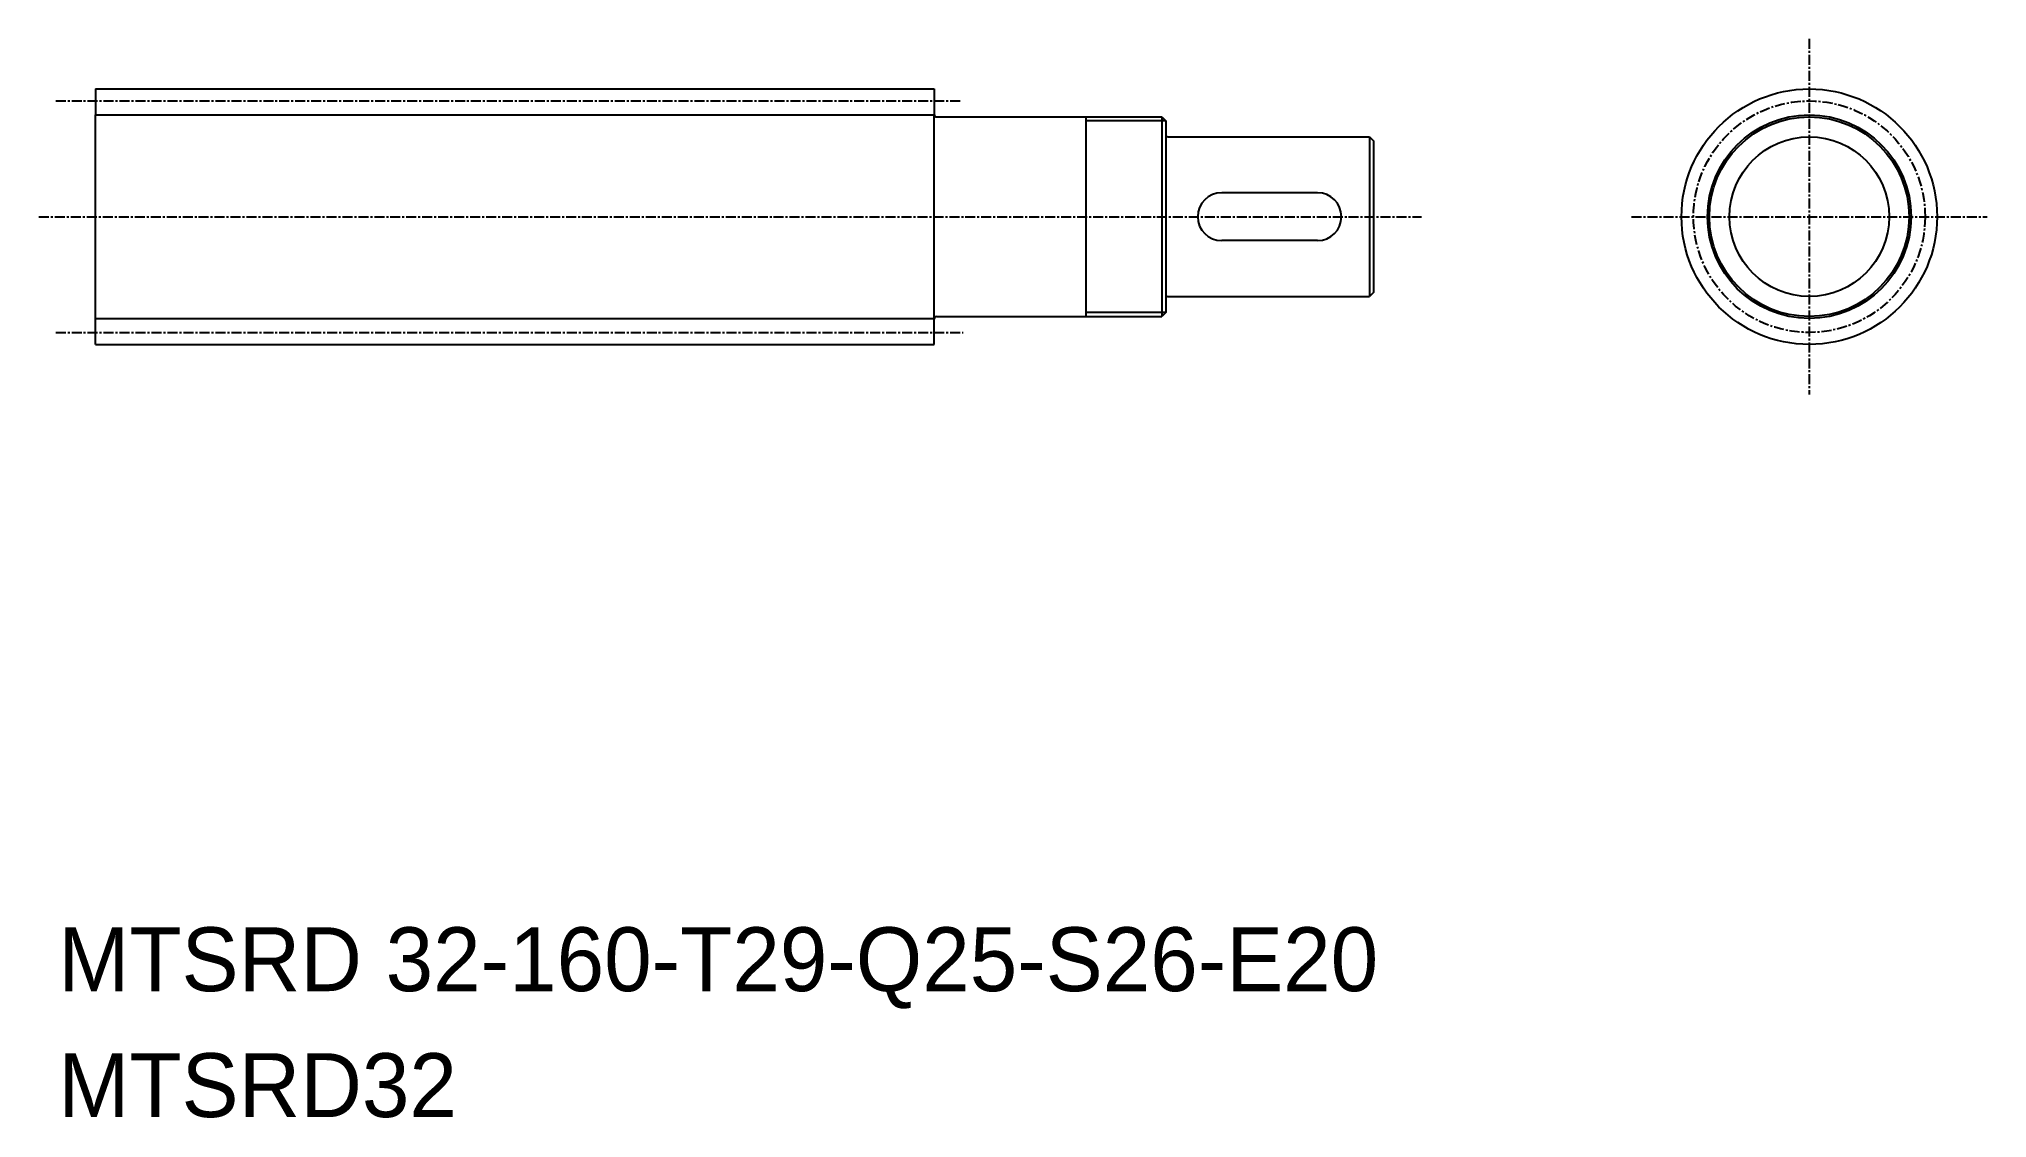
# Model space of a CAD drawing. Extents: x 150 to 394, y 223 to 359.
import ezdxf

# ---------------------------------------------------------------- set-up
doc = ezdxf.new("R2010")
doc.units = 0
doc.linetypes.add('CENTER', pattern=[2, 1.25, -0.25, 0.25, -0.25])
doc.layers.get('0').update_dxf_attribs({"linetype": 'CONTINUOUS'})
doc.layers.add('CENTER', color=1, linetype='CENTER')

msp = doc.modelspace()

# ---------------------------------------------------------------- linework, layer by layer
at = {"color": 7, "linetype": 'CONTINUOUS'}
for p, q in [((157.29, 352.35), (262.29, 352.35)), ((157.29, 352.35), (157.29, 349.15)), ((262.29, 352.35), (262.29, 349.15)), ((157.29, 323.55), (157.29, 349.1)), ((262.29, 323.6), (262.29, 349.15)), ((262.59, 348.85), (290.79, 348.85)), ((281.29, 348.85), (281.29, 323.85)), ((290.79, 348.85), (290.79, 323.85)), ((290.79, 348.85), (291.29, 348.35)), ((291.29, 348.35), (291.29, 324.35)), ((291.59, 346.35), (316.79, 346.35)), ((316.79, 346.35), (316.79, 326.35)), ((316.79, 346.35), (317.29, 345.85)), ((317.29, 345.85), (317.29, 326.85)), ((310.29, 339.35), (298.29, 339.35)), ((310.29, 333.35), (298.29, 333.35)), ((291.59, 326.35), (316.79, 326.35)), ((317.29, 326.85), (316.79, 326.35)), ((157.29, 320.35), (157.29, 323.55)), ((262.29, 320.35), (262.29, 323.55)), ((262.59, 323.85), (290.79, 323.85)), ((291.29, 324.35), (290.79, 323.85)), ((157.29, 320.35), (262.29, 320.35)), ((183.54, 320.35), (183.54, 320.35)), ((209.79, 320.35), (209.79, 320.35))]:
    msp.add_line(p, q, dxfattribs=at)
at = {"color": 3, "linetype": 'CONTINUOUS'}
for p, q in [((157.29, 349.1), (262.29, 349.1)), ((291.29, 348.35), (281.29, 348.35)), ((157.29, 323.6), (262.29, 323.6)), ((291.29, 324.35), (281.29, 324.35))]:
    msp.add_line(p, q, dxfattribs=at)
at = {"color": 7, "linetype": 'CONTINUOUS'}
for radius in [16, 12.5, 10]:
    msp.add_circle((371.87, 336.35), radius, dxfattribs=at)
at = {"color": 3, "linetype": 'CONTINUOUS'}
msp.add_circle((371.87, 336.35), 12.75, dxfattribs=at)
at = {"color": 7, "linetype": 'CONTINUOUS'}
for centre, start, end in [((262.59, 349.15), 180, 270), ((291.59, 346.65), 180, 270), ((291.59, 326.05), 90, 180), ((262.59, 323.55), 90, 180)]:
    msp.add_arc(centre, 0.3, start, end, dxfattribs=at)
for centre, start, end in [((298.29, 336.35), 90, 270), ((310.29, 336.35), 270, 90)]:
    msp.add_arc(centre, 3, start, end)
at = {"layer": 'CENTER', "color": 1, "linetype": 'CENTER'}
for p, q in [((371.87, 358.61), (371.87, 314.1)), ((152.29, 350.85), (265.77, 350.85)), ((150.19, 336.35), (323.29, 336.35)), ((349.61, 336.35), (394.13, 336.35)), ((152.29, 321.85), (265.91, 321.85))]:
    msp.add_line(p, q, dxfattribs=at)
msp.add_circle((371.87, 336.35), 14.5, dxfattribs=at)

# ---------------------------------------------------------------- texts
at = {"color": 7, "linetype": 'CONTINUOUS'}
for s, p in [('MTSRD 32-160-T29-Q25-S26-E20', (152.6, 239.36)), ('MTSRD32', (152.6, 223.59))]:
    msp.add_text(s, height=8, dxfattribs=at).set_placement(p)

doc.saveas('drawing.dxf')
